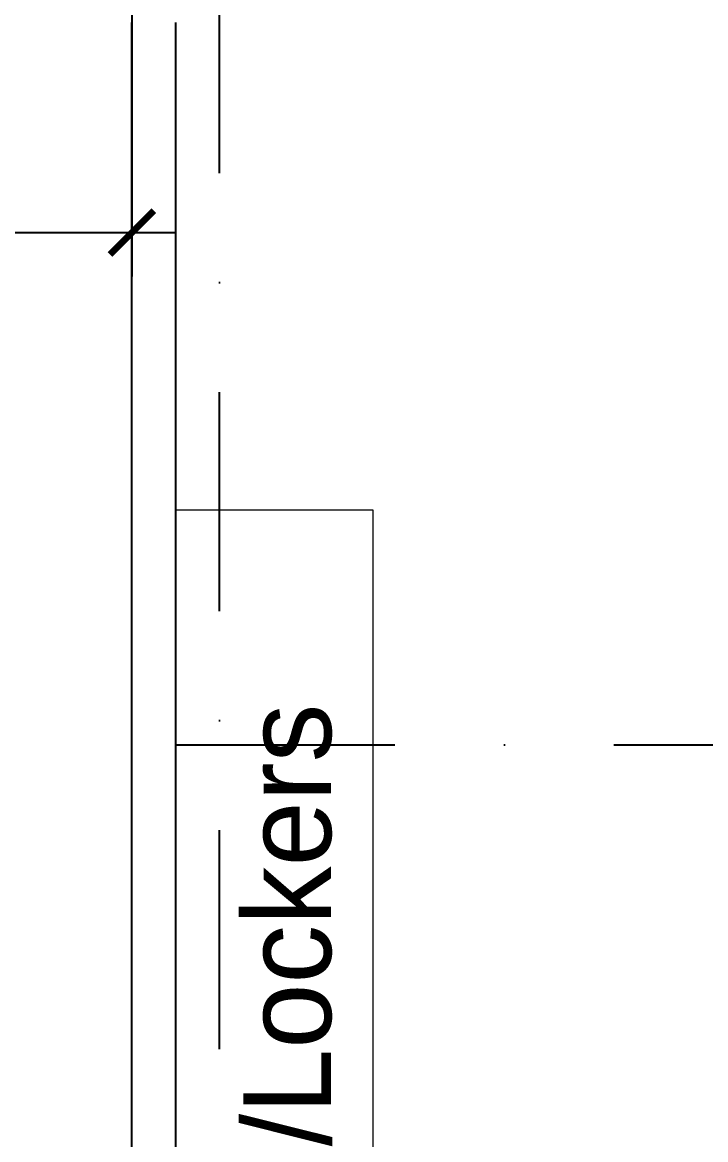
# Model space of a CAD drawing. Extents: x -32840 to 422982, y 280745 to 888746.
# Drawn here: x 232041 to 233600, y 391930 to 394481 of the extents above; entities that cross this region are included whole.
import ezdxf

# ---------------------------------------------------------------- set-up
doc = ezdxf.new("R2010")
doc.units = 0
doc.header["$LTSCALE"] = 1000
doc.header["$PDMODE"] = 3
for name, pattern in [('CONTINOUS', [0]), ('DASHDOT', [1, 0.5, -0.25, 0, -0.25]), ('HIDDEN', [0.375, 0.25, -0.125])]:
    doc.linetypes.add(name, pattern=pattern)
doc.layers.get('Defpoints').update_dxf_attribs({"linetype": 'HIDDEN'})
for name, color, linetype in [('a-dim', 3, 'Continuous'), ('A-GRID', 31, 'DASHDOT'), ('A-GRID NO', 40, 'CONTINOUS')]:
    doc.layers.add(name, color=color, linetype=linetype)
doc.layers.add('I-ANNO-TEXT', color=130, linetype='Continuous', lineweight=18)
doc.layers.add('N-FURN', color=1, linetype='Continuous', lineweight=20)
doc.styles.add('I_NOTE', font='', dxfattribs={"height": 1.5})
doc.styles.add('ROMANS', font='romans.shx', dxfattribs={"width": 0.8})
doc.styles.get('I_NOTE').set_extended_font_data('Tekton')
doc.dimstyles.new('dim-1', dxfattribs={"dimscale": 100, "dimtxt": 2.25, "dimasz": 1, "dimexe": 1, "dimexo": 1, "dimgap": 0.5, "dimtad": 1, "dimdec": 0, "dimzin": 3, "dimdsep": 46, "dimtxsty": 'ROMANS', "dimblk": 'ARCHTICK', "dimcen": 0.0625, "dimdle": 1, "dimclrd": 256, "dimclre": 256, "dimclrt": 6, "dimadec": 0, "dimazin": 0, "dimtfac": 1, "dimtdec": 0, "dimtix": 1, "dimtmove": 1, "dimatfit": 3, "dimfxl": 1, "dimfrac": 2, "dimtolj": 1, "dimtzin": 3, "dimarcsym": 0})

# ---------------------------------------------------------------- blocks, each defined once
blk = doc.blocks.new('_ArchTick')
at = {"color": 0, "linetype": 'ByBlock', "const_width": 0.15}
blk.add_lwpolyline([(-0.5, -0.5), (0.5, 0.5)], dxfattribs=at)
blk = doc.blocks.new('*D2482')
at = {"layer": 'a-dim', "lineweight": -2, "transparency": 16777216}
for p, q in [((232290.6, 395131.2), (232290.6, 393901.1)), ((226090.6, 394931.2), (226090.6, 393901.1)), ((225990.6, 394001.1), (232390.6, 394001.1))]:
    blk.add_line(p, q, dxfattribs=at)
at = {"layer": 'Defpoints', "color": 0, "transparency": 16777216}
for p in [(232290.6, 395231.2), (226090.6, 395031.2), (232290.6, 394001.1)]:
    blk.add_point(p, dxfattribs=at)
at = {"layer": 'a-dim', "lineweight": -2, "transparency": 16777216, "xscale": 100, "yscale": 100, "zscale": 100, "rotation": 180}
blk.add_blockref('_ArchTick', (226090.6, 394001.1), dxfattribs=at)
at = {"layer": 'a-dim', "lineweight": -2, "transparency": 16777216, "xscale": 100, "yscale": 100, "zscale": 100}
blk.add_blockref('_ArchTick', (232290.6, 394001.1), dxfattribs=at)
at = {"layer": 'a-dim', "color": 6, "transparency": 16777216, "insert": (229190.6, 394163.6), "char_height": 225, "attachment_point": 5, "style": 'ROMANS'}
blk.add_mtext('\\A1;6200', dxfattribs=at)
blk = doc.blocks.new('GR')
at = {"layer": 'A-GRID'}
for p, q in [((235067.9, 436985.3), (235067.9, 465812.4)), ((234967.9, 442680.4), (256876.3, 442680.4))]:
    blk.add_line(p, q, dxfattribs=at)

msp = doc.modelspace()

# ---------------------------------------------------------------- linework, layer by layer
for p, q in [((232290.6, 389131.2), (232290.6, 394481.2)), ((232390.6, 389131.2), (232390.6, 394481.2))]:
    msp.add_line(p, q)
at = {"layer": 'N-FURN'}
for p, q in [((232390.6, 393367.8), (232840.6, 393367.8)), ((232840.6, 393367.8), (232840.6, 390417.8))]:
    msp.add_line(p, q, dxfattribs=at)

# ---------------------------------------------------------------- block references
at = {"layer": 'A-GRID NO'}
msp.add_blockref('GR', (-2577.2, -49849.1), dxfattribs=at)

# ---------------------------------------------------------------- texts
at = {"layer": 'I-ANNO-TEXT', "ltscale": 0.25, "insert": (232675.3, 391951.4), "char_height": 200, "width": 2839.464, "attachment_point": 5, "rotation": 90, "style": 'I_NOTE'}
msp.add_mtext('\\pxqc;Storage/Lockers', dxfattribs=at)

# ---------------------------------------------------------------- dimensions: what is measured, and where the dimension line sits
at = {"layer": 'a-dim'}
dim = msp.add_linear_dim(base=(232290.6, 394001.1), p1=(226090.6, 395031.2), p2=(232290.6, 395231.2), dimstyle='dim-1', dxfattribs=at)
dim.commit()
dim.dimension.update_dxf_attribs({"geometry": '*D2482', "text_midpoint": (229190.6, 394163.6)})

doc.saveas('drawing.dxf')
